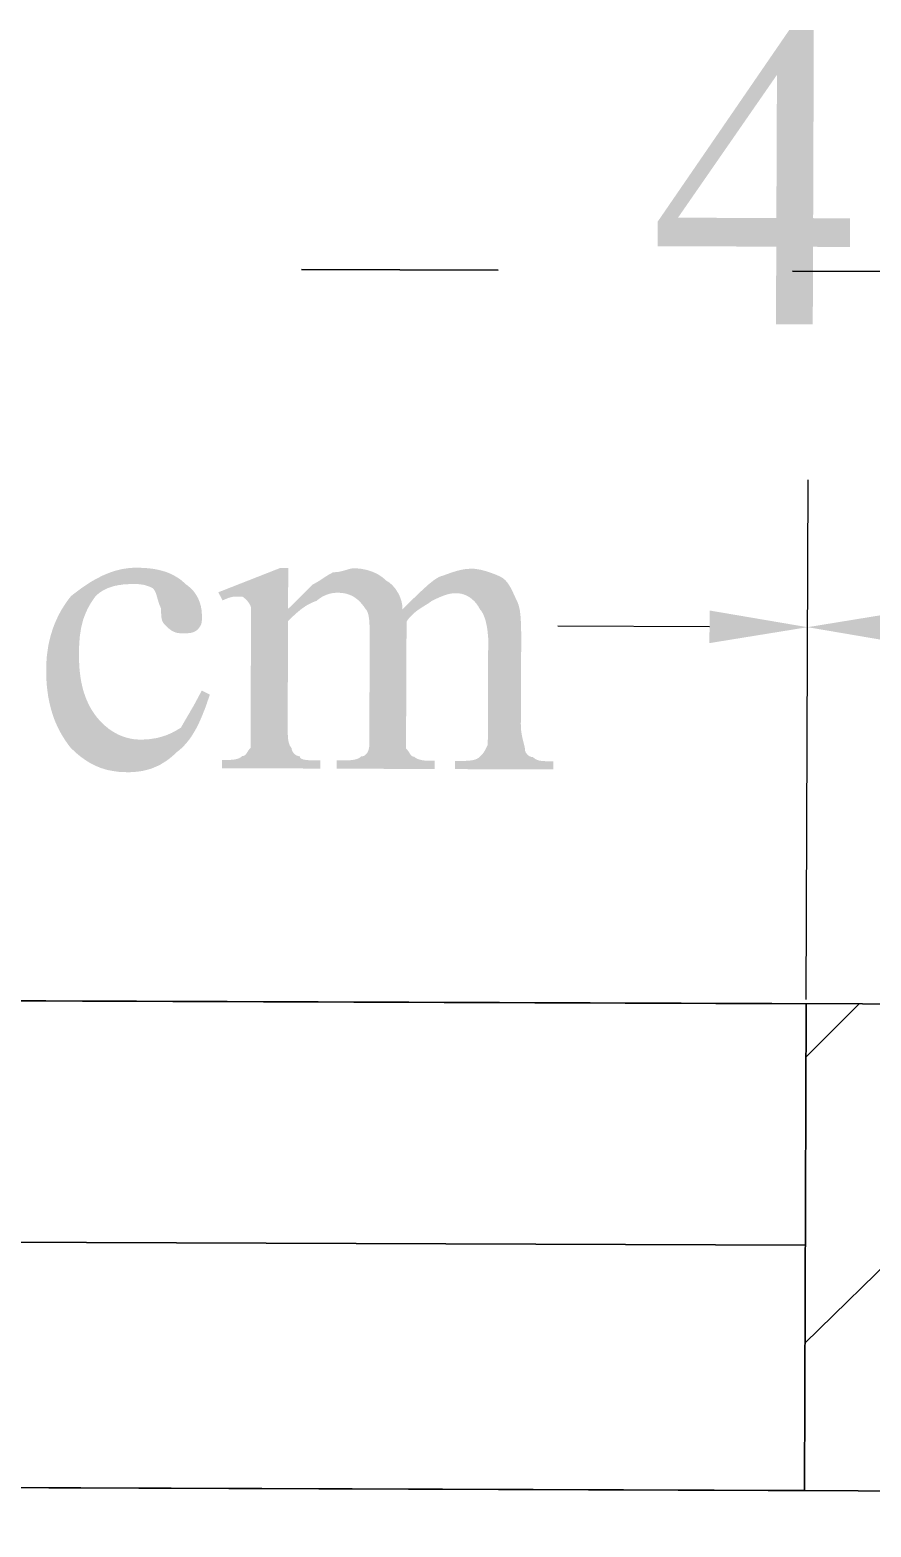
# Model space of a CAD drawing. Header units: millimetres. Extents: x -125 to 146, y -26 to 163.
# Drawn here: x 2.18 to 10.89, y 127.74 to 143.26 of the extents above; entities that cross this region are included whole.
import ezdxf

# ---------------------------------------------------------------- set-up
doc = ezdxf.new("R2010")
doc.units = ezdxf.units.MM
doc.header["$MEASUREMENT"] = 0
doc.layers.get('0').update_dxf_attribs({"color": 255, "linetype": 'CONTINUOUS'})

msp = doc.modelspace()

# ---------------------------------------------------------------- hatches: boundary and pattern name
at = {"true_color": 0x000007}
h = msp.add_hatch(color=7, dxfattribs=at)
h.paths.add_polyline_path([(10.675, 141.304), (10.674, 141.008), (10.293, 141.009), (10.29, 140.205), (9.909, 140.207), (9.912, 141.011), (8.682, 141.015), (8.683, 141.269), (10.047, 143.257), (10.301, 143.256), (10.294, 141.306)])
h.paths.add_polyline_path([(9.913, 141.307), (9.919, 142.791), (8.894, 141.311)])
for points in [[(4.045, 136.368), (4.034, 136.336), (4.023, 136.305), (4.013, 136.274), (4.002, 136.244), (3.991, 136.214), (3.979, 136.185), (3.968, 136.156), (3.956, 136.128), (3.944, 136.101), (3.932, 136.074), (3.919, 136.048), (3.906, 136.022), (3.892, 135.997), (3.878, 135.973), (3.864, 135.95), (3.849, 135.927), (3.833, 135.905), (3.817, 135.884), (3.8, 135.864), (3.782, 135.844), (3.764, 135.825), (3.745, 135.807), (3.725, 135.79), (3.704, 135.774), (3.683, 135.753), (3.661, 135.734), (3.64, 135.716), (3.619, 135.7), (3.598, 135.684), (3.576, 135.67), (3.555, 135.657), (3.534, 135.644), (3.512, 135.633), (3.491, 135.623), (3.469, 135.614), (3.448, 135.605), (3.427, 135.598), (3.405, 135.591), (3.384, 135.586), (3.363, 135.581), (3.341, 135.576), (3.32, 135.573), (3.299, 135.57), (3.277, 135.568), (3.256, 135.566), (3.235, 135.565), (3.214, 135.564), (3.193, 135.564), (3.161, 135.565), (3.131, 135.566), (3.101, 135.568), (3.072, 135.572), (3.044, 135.576), (3.017, 135.581), (2.99, 135.586), (2.964, 135.593), (2.938, 135.601), (2.913, 135.609), (2.889, 135.619), (2.865, 135.629), (2.841, 135.64), (2.818, 135.652), (2.795, 135.665), (2.773, 135.679), (2.751, 135.693), (2.729, 135.709), (2.707, 135.725), (2.686, 135.742), (2.664, 135.76), (2.643, 135.78), (2.622, 135.799), (2.601, 135.82), (2.58, 135.847), (2.561, 135.874), (2.542, 135.902), (2.524, 135.93), (2.507, 135.959), (2.49, 135.988), (2.475, 136.018), (2.461, 136.049), (2.447, 136.08), (2.434, 136.112), (2.423, 136.144), (2.412, 136.177), (2.402, 136.21), (2.393, 136.245), (2.384, 136.28), (2.377, 136.315), (2.37, 136.352), (2.365, 136.389), (2.36, 136.427), (2.356, 136.465), (2.353, 136.505), (2.351, 136.545), (2.35, 136.586), (2.35, 136.628), (2.35, 136.665), (2.352, 136.701), (2.354, 136.737), (2.357, 136.773), (2.362, 136.808), (2.367, 136.842), (2.372, 136.877), (2.379, 136.91), (2.387, 136.944), (2.395, 136.976), (2.405, 137.009), (2.415, 137.041), (2.426, 137.072), (2.438, 137.103), (2.451, 137.134), (2.465, 137.164), (2.479, 137.194), (2.495, 137.223), (2.511, 137.252), (2.529, 137.28), (2.547, 137.308), (2.566, 137.336), (2.586, 137.363), (2.607, 137.389), (2.633, 137.41), (2.66, 137.43), (2.686, 137.45), (2.713, 137.47), (2.74, 137.488), (2.767, 137.506), (2.793, 137.524), (2.82, 137.541), (2.848, 137.557), (2.875, 137.572), (2.903, 137.586), (2.93, 137.6), (2.958, 137.612), (2.986, 137.624), (3.015, 137.635), (3.044, 137.645), (3.073, 137.654), (3.102, 137.661), (3.131, 137.668), (3.161, 137.673), (3.192, 137.678), (3.222, 137.681), (3.254, 137.683), (3.285, 137.683), (3.312, 137.683), (3.338, 137.682), (3.363, 137.681), (3.389, 137.679), (3.413, 137.677), (3.437, 137.674), (3.461, 137.671), (3.484, 137.667), (3.507, 137.662), (3.53, 137.657), (3.552, 137.651), (3.573, 137.645), (3.594, 137.638), (3.615, 137.63), (3.635, 137.622), (3.654, 137.613), (3.673, 137.603), (3.692, 137.592), (3.71, 137.581), (3.728, 137.569), (3.746, 137.556), (3.763, 137.542), (3.779, 137.527), (3.795, 137.512), (3.811, 137.501), (3.825, 137.49), (3.839, 137.478), (3.852, 137.466), (3.864, 137.454), (3.875, 137.441), (3.885, 137.428), (3.895, 137.414), (3.904, 137.401), (3.912, 137.387), (3.92, 137.372), (3.927, 137.358), (3.933, 137.343), (3.939, 137.328), (3.944, 137.313), (3.948, 137.298), (3.952, 137.283), (3.955, 137.267), (3.958, 137.252), (3.96, 137.236), (3.961, 137.22), (3.962, 137.204), (3.963, 137.188), (3.963, 137.173), (3.963, 137.167), (3.963, 137.162), (3.963, 137.157), (3.963, 137.151), (3.963, 137.146), (3.962, 137.141), (3.962, 137.136), (3.961, 137.13), (3.961, 137.125), (3.96, 137.12), (3.959, 137.114), (3.958, 137.109), (3.956, 137.104), (3.955, 137.098), (3.953, 137.093), (3.95, 137.088), (3.948, 137.083), (3.945, 137.077), (3.942, 137.072), (3.938, 137.067), (3.934, 137.062), (3.93, 137.056), (3.925, 137.051), (3.92, 137.046), (3.915, 137.041), (3.91, 137.036), (3.904, 137.032), (3.899, 137.028), (3.893, 137.024), (3.888, 137.021), (3.882, 137.019), (3.876, 137.016), (3.87, 137.014), (3.864, 137.012), (3.858, 137.01), (3.851, 137.009), (3.845, 137.008), (3.838, 137.007), (3.831, 137.006), (3.823, 137.005), (3.815, 137.005), (3.807, 137.004), (3.799, 137.004), (3.79, 137.004), (3.781, 137.004), (3.771, 137.004), (3.761, 137.004), (3.751, 137.004), (3.741, 137.004), (3.731, 137.005), (3.721, 137.006), (3.712, 137.007), (3.703, 137.009), (3.695, 137.011), (3.687, 137.014), (3.679, 137.017), (3.671, 137.02), (3.664, 137.023), (3.657, 137.027), (3.65, 137.031), (3.644, 137.035), (3.638, 137.039), (3.632, 137.044), (3.626, 137.048), (3.62, 137.053), (3.614, 137.058), (3.609, 137.063), (3.603, 137.068), (3.598, 137.073), (3.592, 137.079), (3.587, 137.084), (3.582, 137.089), (3.577, 137.095), (3.572, 137.1), (3.568, 137.105), (3.564, 137.111), (3.561, 137.116), (3.558, 137.122), (3.555, 137.127), (3.552, 137.133), (3.55, 137.139), (3.548, 137.145), (3.547, 137.152), (3.545, 137.158), (3.544, 137.165), (3.543, 137.172), (3.542, 137.179), (3.541, 137.187), (3.541, 137.194), (3.541, 137.203), (3.54, 137.211), (3.54, 137.22), (3.54, 137.229), (3.54, 137.238), (3.54, 137.248), (3.54, 137.259), (3.535, 137.269), (3.531, 137.28), (3.526, 137.29), (3.522, 137.301), (3.519, 137.311), (3.515, 137.322), (3.512, 137.332), (3.509, 137.342), (3.506, 137.352), (3.503, 137.362), (3.501, 137.371), (3.498, 137.381), (3.495, 137.39), (3.493, 137.399), (3.49, 137.407), (3.487, 137.416), (3.484, 137.424), (3.48, 137.432), (3.477, 137.439), (3.473, 137.446), (3.469, 137.453), (3.464, 137.459), (3.459, 137.465), (3.454, 137.471), (3.443, 137.476), (3.433, 137.481), (3.424, 137.485), (3.415, 137.489), (3.406, 137.492), (3.397, 137.495), (3.388, 137.498), (3.38, 137.501), (3.372, 137.503), (3.364, 137.505), (3.356, 137.507), (3.348, 137.508), (3.34, 137.509), (3.332, 137.51), (3.324, 137.511), (3.316, 137.512), (3.308, 137.513), (3.299, 137.513), (3.29, 137.513), (3.281, 137.514), (3.272, 137.514), (3.262, 137.514), (3.253, 137.514), (3.242, 137.514), (3.221, 137.514), (3.201, 137.513), (3.181, 137.512), (3.161, 137.511), (3.142, 137.509), (3.123, 137.506), (3.105, 137.504), (3.087, 137.5), (3.069, 137.497), (3.052, 137.493), (3.036, 137.488), (3.02, 137.483), (3.004, 137.477), (2.989, 137.472), (2.974, 137.465), (2.96, 137.458), (2.946, 137.451), (2.932, 137.444), (2.919, 137.435), (2.907, 137.427), (2.895, 137.418), (2.883, 137.408), (2.872, 137.399), (2.861, 137.388), (2.845, 137.367), (2.831, 137.346), (2.817, 137.325), (2.804, 137.303), (2.792, 137.282), (2.78, 137.26), (2.77, 137.238), (2.76, 137.216), (2.751, 137.194), (2.742, 137.171), (2.734, 137.148), (2.727, 137.124), (2.721, 137.1), (2.715, 137.076), (2.71, 137.051), (2.706, 137.025), (2.702, 136.999), (2.698, 136.972), (2.696, 136.945), (2.693, 136.917), (2.692, 136.888), (2.69, 136.858), (2.689, 136.828), (2.689, 136.796), (2.689, 136.765), (2.69, 136.734), (2.691, 136.703), (2.692, 136.673), (2.694, 136.643), (2.697, 136.614), (2.7, 136.585), (2.704, 136.556), (2.708, 136.528), (2.713, 136.501), (2.719, 136.473), (2.725, 136.447), (2.732, 136.42), (2.739, 136.394), (2.748, 136.369), (2.756, 136.344), (2.766, 136.319), (2.777, 136.295), (2.788, 136.271), (2.8, 136.247), (2.813, 136.224), (2.826, 136.202), (2.841, 136.18), (2.856, 136.158), (2.872, 136.137), (2.889, 136.117), (2.905, 136.098), (2.923, 136.08), (2.94, 136.063), (2.958, 136.046), (2.977, 136.031), (2.995, 136.016), (3.014, 136.003), (3.033, 135.99), (3.053, 135.978), (3.072, 135.967), (3.092, 135.956), (3.112, 135.947), (3.133, 135.939), (3.153, 135.931), (3.174, 135.924), (3.195, 135.919), (3.215, 135.914), (3.236, 135.91), (3.257, 135.906), (3.279, 135.904), (3.3, 135.903), (3.321, 135.902), (3.342, 135.902), (3.363, 135.903), (3.383, 135.904), (3.403, 135.905), (3.423, 135.907), (3.442, 135.91), (3.461, 135.913), (3.48, 135.916), (3.498, 135.919), (3.516, 135.924), (3.533, 135.928), (3.551, 135.933), (3.568, 135.939), (3.585, 135.944), (3.602, 135.951), (3.618, 135.958), (3.635, 135.965), (3.651, 135.972), (3.667, 135.981), (3.683, 135.989), (3.699, 135.998), (3.715, 136.008), (3.731, 136.017), (3.747, 136.028), (3.753, 136.038), (3.759, 136.05), (3.765, 136.061), (3.772, 136.073), (3.779, 136.086), (3.787, 136.099), (3.794, 136.112), (3.803, 136.126), (3.811, 136.141), (3.82, 136.155), (3.829, 136.171), (3.838, 136.186), (3.847, 136.203), (3.857, 136.219), (3.867, 136.236), (3.877, 136.254), (3.887, 136.272), (3.897, 136.29), (3.907, 136.309), (3.918, 136.328), (3.928, 136.348), (3.939, 136.369), (3.95, 136.389), (3.96, 136.411)], [(4.855, 137.257), (4.871, 137.272), (4.886, 137.287), (4.901, 137.302), (4.915, 137.316), (4.929, 137.33), (4.943, 137.344), (4.956, 137.357), (4.968, 137.369), (4.981, 137.381), (4.992, 137.393), (5.004, 137.404), (5.014, 137.415), (5.025, 137.425), (5.035, 137.435), (5.044, 137.444), (5.053, 137.453), (5.062, 137.462), (5.07, 137.47), (5.078, 137.478), (5.085, 137.485), (5.092, 137.492), (5.099, 137.498), (5.105, 137.504), (5.11, 137.51), (5.12, 137.515), (5.13, 137.52), (5.14, 137.525), (5.149, 137.531), (5.158, 137.536), (5.167, 137.541), (5.176, 137.546), (5.184, 137.552), (5.192, 137.557), (5.2, 137.562), (5.208, 137.567), (5.216, 137.573), (5.224, 137.578), (5.232, 137.583), (5.24, 137.589), (5.248, 137.594), (5.257, 137.599), (5.265, 137.604), (5.274, 137.61), (5.283, 137.615), (5.292, 137.62), (5.302, 137.625), (5.312, 137.631), (5.322, 137.636), (5.333, 137.636), (5.343, 137.637), (5.354, 137.638), (5.364, 137.639), (5.375, 137.64), (5.385, 137.642), (5.395, 137.644), (5.405, 137.646), (5.415, 137.649), (5.425, 137.651), (5.435, 137.654), (5.444, 137.657), (5.453, 137.659), (5.462, 137.662), (5.471, 137.664), (5.479, 137.667), (5.487, 137.669), (5.495, 137.671), (5.502, 137.673), (5.51, 137.674), (5.516, 137.676), (5.523, 137.677), (5.529, 137.677), (5.534, 137.677), (5.55, 137.677), (5.566, 137.676), (5.582, 137.675), (5.597, 137.674), (5.613, 137.672), (5.629, 137.669), (5.644, 137.666), (5.659, 137.663), (5.675, 137.659), (5.69, 137.655), (5.705, 137.65), (5.719, 137.645), (5.734, 137.639), (5.748, 137.633), (5.762, 137.627), (5.775, 137.62), (5.789, 137.613), (5.802, 137.605), (5.814, 137.597), (5.827, 137.588), (5.839, 137.579), (5.85, 137.569), (5.861, 137.56), (5.872, 137.549), (5.883, 137.543), (5.893, 137.537), (5.904, 137.529), (5.914, 137.521), (5.924, 137.512), (5.934, 137.503), (5.944, 137.492), (5.954, 137.481), (5.963, 137.47), (5.972, 137.458), (5.98, 137.445), (5.988, 137.432), (5.996, 137.419), (6.003, 137.405), (6.01, 137.391), (6.016, 137.376), (6.021, 137.361), (6.026, 137.346), (6.031, 137.331), (6.034, 137.315), (6.037, 137.3), (6.039, 137.284), (6.04, 137.268), (6.04, 137.252), (6.062, 137.273), (6.082, 137.293), (6.102, 137.313), (6.122, 137.333), (6.141, 137.352), (6.16, 137.37), (6.178, 137.388), (6.196, 137.405), (6.214, 137.422), (6.231, 137.438), (6.247, 137.453), (6.264, 137.468), (6.279, 137.482), (6.295, 137.496), (6.309, 137.509), (6.324, 137.521), (6.338, 137.532), (6.351, 137.543), (6.364, 137.553), (6.377, 137.562), (6.389, 137.57), (6.401, 137.577), (6.412, 137.584), (6.423, 137.589), (6.438, 137.595), (6.454, 137.6), (6.469, 137.605), (6.483, 137.61), (6.497, 137.615), (6.511, 137.62), (6.525, 137.625), (6.539, 137.63), (6.552, 137.634), (6.566, 137.639), (6.579, 137.643), (6.592, 137.647), (6.606, 137.651), (6.619, 137.654), (6.632, 137.658), (6.646, 137.661), (6.659, 137.663), (6.673, 137.666), (6.687, 137.668), (6.701, 137.67), (6.716, 137.671), (6.731, 137.672), (6.746, 137.673), (6.762, 137.673), (6.773, 137.673), (6.784, 137.672), (6.795, 137.671), (6.807, 137.669), (6.82, 137.667), (6.832, 137.665), (6.845, 137.663), (6.858, 137.66), (6.871, 137.657), (6.884, 137.653), (6.898, 137.65), (6.911, 137.646), (6.924, 137.642), (6.938, 137.637), (6.951, 137.633), (6.964, 137.628), (6.977, 137.623), (6.99, 137.618), (7.003, 137.613), (7.015, 137.608), (7.027, 137.603), (7.038, 137.598), (7.05, 137.592), (7.06, 137.587), (7.071, 137.581), (7.081, 137.575), (7.09, 137.567), (7.099, 137.559), (7.108, 137.551), (7.116, 137.541), (7.125, 137.531), (7.132, 137.521), (7.14, 137.51), (7.147, 137.499), (7.154, 137.487), (7.161, 137.476), (7.167, 137.464), (7.173, 137.451), (7.179, 137.439), (7.185, 137.427), (7.191, 137.414), (7.197, 137.402), (7.202, 137.39), (7.208, 137.378), (7.213, 137.366), (7.218, 137.354), (7.224, 137.343), (7.229, 137.332), (7.234, 137.321), (7.238, 137.31), (7.243, 137.297), (7.246, 137.283), (7.25, 137.269), (7.253, 137.254), (7.256, 137.239), (7.258, 137.223), (7.26, 137.206), (7.262, 137.189), (7.264, 137.171), (7.265, 137.152), (7.266, 137.134), (7.267, 137.115), (7.268, 137.095), (7.269, 137.075), (7.269, 137.055), (7.269, 137.035), (7.27, 137.014), (7.27, 136.993), (7.27, 136.972), (7.27, 136.951), (7.27, 136.93), (7.27, 136.909), (7.266, 136.06), (7.267, 136.044), (7.267, 136.029), (7.268, 136.014), (7.269, 136), (7.271, 135.986), (7.273, 135.972), (7.275, 135.959), (7.277, 135.947), (7.279, 135.935), (7.282, 135.923), (7.284, 135.912), (7.287, 135.901), (7.29, 135.89), (7.292, 135.881), (7.295, 135.871), (7.297, 135.862), (7.299, 135.853), (7.301, 135.845), (7.303, 135.837), (7.305, 135.83), (7.306, 135.823), (7.307, 135.817), (7.308, 135.811), (7.308, 135.805), (7.308, 135.8), (7.309, 135.795), (7.31, 135.79), (7.311, 135.785), (7.313, 135.779), (7.315, 135.774), (7.317, 135.769), (7.32, 135.765), (7.323, 135.76), (7.327, 135.756), (7.33, 135.751), (7.334, 135.747), (7.338, 135.743), (7.342, 135.74), (7.347, 135.736), (7.351, 135.733), (7.356, 135.73), (7.361, 135.728), (7.366, 135.726), (7.371, 135.724), (7.376, 135.722), (7.382, 135.721), (7.387, 135.721), (7.392, 135.721), (7.397, 135.715), (7.403, 135.711), (7.408, 135.706), (7.414, 135.703), (7.419, 135.699), (7.425, 135.696), (7.431, 135.693), (7.438, 135.691), (7.444, 135.688), (7.451, 135.686), (7.458, 135.685), (7.466, 135.683), (7.474, 135.682), (7.483, 135.681), (7.492, 135.68), (7.502, 135.679), (7.512, 135.679), (7.523, 135.678), (7.535, 135.678), (7.547, 135.678), (7.56, 135.678), (7.574, 135.678), (7.588, 135.677), (7.604, 135.677), (7.603, 135.593), (6.585, 135.596), (6.585, 135.681), (6.627, 135.681), (6.638, 135.681), (6.648, 135.681), (6.659, 135.681), (6.669, 135.681), (6.68, 135.681), (6.69, 135.681), (6.7, 135.682), (6.71, 135.682), (6.72, 135.683), (6.73, 135.684), (6.74, 135.685), (6.749, 135.686), (6.758, 135.687), (6.767, 135.689), (6.776, 135.691), (6.784, 135.693), (6.792, 135.695), (6.8, 135.698), (6.808, 135.701), (6.815, 135.705), (6.821, 135.709), (6.828, 135.713), (6.834, 135.718), (6.839, 135.723), (6.844, 135.728), (6.849, 135.732), (6.853, 135.737), (6.857, 135.741), (6.861, 135.745), (6.864, 135.748), (6.868, 135.752), (6.871, 135.755), (6.874, 135.759), (6.876, 135.762), (6.879, 135.766), (6.882, 135.77), (6.884, 135.774), (6.887, 135.778), (6.89, 135.783), (6.893, 135.788), (6.896, 135.794), (6.899, 135.8), (6.902, 135.806), (6.906, 135.813), (6.91, 135.821), (6.914, 135.83), (6.919, 135.839), (6.924, 135.849), (6.924, 135.85), (6.924, 135.851), (6.924, 135.853), (6.924, 135.856), (6.924, 135.86), (6.924, 135.864), (6.924, 135.87), (6.924, 135.876), (6.924, 135.883), (6.924, 135.89), (6.924, 135.899), (6.925, 135.907), (6.925, 135.917), (6.925, 135.927), (6.925, 135.938), (6.925, 135.95), (6.925, 135.962), (6.925, 135.974), (6.925, 135.987), (6.925, 136.001), (6.925, 136.015), (6.925, 136.03), (6.925, 136.045), (6.925, 136.061), (6.928, 136.91), (6.928, 136.931), (6.928, 136.952), (6.927, 136.972), (6.925, 136.991), (6.923, 137.01), (6.921, 137.029), (6.919, 137.047), (6.916, 137.064), (6.913, 137.081), (6.91, 137.097), (6.906, 137.112), (6.903, 137.127), (6.899, 137.142), (6.894, 137.155), (6.89, 137.168), (6.885, 137.18), (6.881, 137.191), (6.876, 137.202), (6.871, 137.212), (6.866, 137.221), (6.861, 137.229), (6.855, 137.237), (6.85, 137.243), (6.845, 137.249), (6.839, 137.26), (6.833, 137.27), (6.827, 137.281), (6.82, 137.291), (6.813, 137.301), (6.805, 137.312), (6.797, 137.321), (6.789, 137.331), (6.78, 137.34), (6.77, 137.349), (6.76, 137.358), (6.75, 137.366), (6.739, 137.374), (6.728, 137.381), (6.716, 137.388), (6.704, 137.394), (6.692, 137.4), (6.679, 137.405), (6.665, 137.409), (6.651, 137.413), (6.637, 137.415), (6.622, 137.418), (6.607, 137.419), (6.591, 137.419), (6.581, 137.419), (6.57, 137.419), (6.56, 137.418), (6.549, 137.416), (6.539, 137.415), (6.528, 137.412), (6.517, 137.41), (6.507, 137.407), (6.496, 137.404), (6.486, 137.401), (6.475, 137.397), (6.464, 137.393), (6.454, 137.389), (6.443, 137.385), (6.433, 137.381), (6.422, 137.376), (6.411, 137.371), (6.401, 137.367), (6.39, 137.362), (6.38, 137.357), (6.369, 137.351), (6.358, 137.346), (6.348, 137.341), (6.337, 137.336), (6.331, 137.33), (6.325, 137.325), (6.317, 137.32), (6.309, 137.314), (6.301, 137.309), (6.291, 137.303), (6.281, 137.297), (6.271, 137.291), (6.26, 137.284), (6.249, 137.277), (6.238, 137.27), (6.226, 137.262), (6.214, 137.254), (6.201, 137.245), (6.189, 137.236), (6.177, 137.227), (6.164, 137.216), (6.152, 137.205), (6.14, 137.194), (6.128, 137.182), (6.116, 137.169), (6.104, 137.155), (6.093, 137.14), (6.082, 137.125), (6.082, 136.998), (6.078, 136.064), (6.078, 136.043), (6.078, 136.023), (6.078, 136.005), (6.078, 135.986), (6.078, 135.969), (6.078, 135.953), (6.078, 135.937), (6.078, 135.923), (6.078, 135.909), (6.078, 135.896), (6.078, 135.885), (6.078, 135.874), (6.078, 135.863), (6.078, 135.854), (6.078, 135.846), (6.078, 135.838), (6.078, 135.832), (6.078, 135.826), (6.078, 135.821), (6.078, 135.817), (6.077, 135.814), (6.077, 135.812), (6.077, 135.81), (6.077, 135.81), (6.083, 135.805), (6.087, 135.799), (6.091, 135.794), (6.095, 135.789), (6.099, 135.784), (6.103, 135.779), (6.106, 135.774), (6.109, 135.769), (6.112, 135.765), (6.114, 135.76), (6.117, 135.756), (6.12, 135.752), (6.122, 135.748), (6.125, 135.744), (6.128, 135.741), (6.131, 135.738), (6.134, 135.735), (6.137, 135.732), (6.14, 135.73), (6.144, 135.728), (6.148, 135.727), (6.152, 135.726), (6.157, 135.725), (6.162, 135.725), (6.167, 135.72), (6.173, 135.715), (6.18, 135.711), (6.186, 135.707), (6.193, 135.704), (6.201, 135.7), (6.209, 135.698), (6.217, 135.695), (6.225, 135.693), (6.234, 135.691), (6.243, 135.689), (6.252, 135.688), (6.261, 135.686), (6.271, 135.685), (6.28, 135.685), (6.29, 135.684), (6.3, 135.683), (6.311, 135.683), (6.321, 135.683), (6.331, 135.682), (6.342, 135.682), (6.352, 135.682), (6.363, 135.682), (6.373, 135.682), (6.373, 135.597), (5.357, 135.601), (5.357, 135.686), (5.373, 135.686), (5.388, 135.686), (5.403, 135.686), (5.417, 135.686), (5.431, 135.686), (5.445, 135.686), (5.458, 135.686), (5.47, 135.687), (5.482, 135.687), (5.494, 135.688), (5.505, 135.689), (5.516, 135.69), (5.526, 135.692), (5.536, 135.693), (5.546, 135.695), (5.555, 135.698), (5.564, 135.7), (5.572, 135.703), (5.579, 135.706), (5.587, 135.709), (5.594, 135.713), (5.6, 135.717), (5.606, 135.722), (5.612, 135.727), (5.617, 135.727), (5.622, 135.728), (5.627, 135.729), (5.632, 135.731), (5.638, 135.733), (5.643, 135.735), (5.648, 135.738), (5.652, 135.741), (5.657, 135.745), (5.661, 135.749), (5.666, 135.754), (5.67, 135.759), (5.674, 135.764), (5.677, 135.77), (5.681, 135.776), (5.684, 135.783), (5.687, 135.791), (5.689, 135.798), (5.691, 135.806), (5.693, 135.815), (5.695, 135.824), (5.696, 135.834), (5.696, 135.843), (5.697, 135.854), (5.697, 135.854), (5.697, 135.856), (5.697, 135.858), (5.697, 135.861), (5.697, 135.864), (5.697, 135.869), (5.697, 135.874), (5.697, 135.88), (5.697, 135.887), (5.697, 135.895), (5.697, 135.903), (5.697, 135.912), (5.697, 135.922), (5.697, 135.932), (5.697, 135.943), (5.697, 135.954), (5.697, 135.966), (5.697, 135.979), (5.697, 135.992), (5.697, 136.006), (5.697, 136.02), (5.697, 136.035), (5.697, 136.05), (5.697, 136.065), (5.701, 136.915), (5.701, 136.936), (5.701, 136.956), (5.701, 136.976), (5.701, 136.996), (5.701, 137.015), (5.7, 137.033), (5.7, 137.051), (5.7, 137.068), (5.699, 137.085), (5.698, 137.101), (5.697, 137.117), (5.696, 137.132), (5.695, 137.146), (5.693, 137.16), (5.691, 137.172), (5.689, 137.184), (5.687, 137.196), (5.684, 137.207), (5.681, 137.216), (5.677, 137.225), (5.673, 137.234), (5.669, 137.241), (5.665, 137.248), (5.659, 137.254), (5.649, 137.269), (5.638, 137.284), (5.628, 137.297), (5.617, 137.31), (5.606, 137.323), (5.596, 137.334), (5.585, 137.344), (5.574, 137.354), (5.562, 137.363), (5.551, 137.372), (5.539, 137.379), (5.528, 137.386), (5.516, 137.393), (5.503, 137.398), (5.491, 137.403), (5.478, 137.408), (5.465, 137.412), (5.452, 137.415), (5.438, 137.418), (5.424, 137.42), (5.41, 137.422), (5.395, 137.423), (5.379, 137.424), (5.364, 137.424), (5.353, 137.424), (5.343, 137.423), (5.332, 137.422), (5.322, 137.421), (5.311, 137.419), (5.301, 137.417), (5.291, 137.415), (5.281, 137.412), (5.271, 137.409), (5.261, 137.405), (5.251, 137.402), (5.242, 137.398), (5.233, 137.394), (5.224, 137.39), (5.215, 137.385), (5.207, 137.381), (5.199, 137.376), (5.191, 137.371), (5.183, 137.366), (5.176, 137.361), (5.17, 137.356), (5.163, 137.351), (5.157, 137.345), (5.152, 137.34), (5.136, 137.335), (5.121, 137.329), (5.106, 137.323), (5.092, 137.316), (5.077, 137.309), (5.064, 137.301), (5.05, 137.294), (5.037, 137.286), (5.024, 137.277), (5.012, 137.269), (4.999, 137.26), (4.987, 137.251), (4.976, 137.241), (4.964, 137.232), (4.953, 137.222), (4.941, 137.212), (4.93, 137.202), (4.919, 137.192), (4.908, 137.182), (4.897, 137.172), (4.887, 137.161), (4.876, 137.151), (4.865, 137.14), (4.855, 137.13), (4.851, 136.069), (4.851, 136.053), (4.851, 136.038), (4.851, 136.023), (4.851, 136.009), (4.851, 135.995), (4.851, 135.981), (4.851, 135.968), (4.852, 135.956), (4.853, 135.944), (4.853, 135.932), (4.854, 135.921), (4.855, 135.91), (4.857, 135.899), (4.859, 135.89), (4.86, 135.88), (4.863, 135.871), (4.865, 135.862), (4.868, 135.854), (4.871, 135.846), (4.874, 135.839), (4.878, 135.832), (4.882, 135.826), (4.887, 135.82), (4.892, 135.814), (4.892, 135.809), (4.893, 135.804), (4.894, 135.799), (4.895, 135.793), (4.897, 135.788), (4.899, 135.783), (4.902, 135.778), (4.905, 135.774), (4.908, 135.769), (4.911, 135.765), (4.915, 135.76), (4.918, 135.756), (4.922, 135.752), (4.927, 135.749), (4.931, 135.745), (4.936, 135.742), (4.941, 135.739), (4.945, 135.737), (4.95, 135.735), (4.956, 135.733), (4.961, 135.731), (4.966, 135.73), (4.971, 135.73), (4.977, 135.729), (4.977, 135.724), (4.978, 135.72), (4.98, 135.715), (4.983, 135.712), (4.987, 135.708), (4.992, 135.705), (4.997, 135.702), (5.003, 135.7), (5.01, 135.697), (5.017, 135.695), (5.026, 135.694), (5.035, 135.692), (5.044, 135.691), (5.054, 135.69), (5.065, 135.689), (5.077, 135.688), (5.089, 135.688), (5.101, 135.687), (5.115, 135.687), (5.128, 135.687), (5.142, 135.687), (5.157, 135.686), (5.172, 135.686), (5.188, 135.686), (5.188, 135.602), (4.169, 135.605), (4.169, 135.69), (4.18, 135.69), (4.191, 135.69), (4.201, 135.69), (4.212, 135.69), (4.222, 135.69), (4.232, 135.691), (4.242, 135.691), (4.252, 135.691), (4.262, 135.692), (4.272, 135.693), (4.282, 135.694), (4.291, 135.695), (4.3, 135.696), (4.309, 135.698), (4.318, 135.7), (4.326, 135.702), (4.334, 135.705), (4.342, 135.707), (4.35, 135.71), (4.357, 135.714), (4.363, 135.718), (4.37, 135.722), (4.376, 135.727), (4.381, 135.732), (4.386, 135.732), (4.391, 135.732), (4.395, 135.733), (4.399, 135.735), (4.403, 135.737), (4.406, 135.739), (4.41, 135.741), (4.413, 135.744), (4.415, 135.747), (4.418, 135.75), (4.421, 135.754), (4.424, 135.758), (4.426, 135.762), (4.429, 135.766), (4.432, 135.771), (4.435, 135.775), (4.438, 135.78), (4.441, 135.785), (4.444, 135.79), (4.448, 135.795), (4.452, 135.8), (4.456, 135.805), (4.461, 135.811), (4.466, 135.816), (4.466, 135.822), (4.466, 135.827), (4.466, 135.834), (4.466, 135.841), (4.466, 135.848), (4.466, 135.856), (4.466, 135.864), (4.466, 135.872), (4.466, 135.881), (4.466, 135.891), (4.467, 135.901), (4.467, 135.911), (4.467, 135.922), (4.467, 135.933), (4.467, 135.945), (4.467, 135.957), (4.467, 135.97), (4.467, 135.983), (4.467, 135.996), (4.467, 136.01), (4.467, 136.024), (4.467, 136.039), (4.467, 136.054), (4.467, 136.07), (4.47, 136.832), (4.47, 136.858), (4.47, 136.884), (4.47, 136.908), (4.47, 136.932), (4.47, 136.955), (4.47, 136.977), (4.471, 136.998), (4.471, 137.019), (4.471, 137.039), (4.471, 137.058), (4.471, 137.076), (4.471, 137.094), (4.471, 137.111), (4.471, 137.127), (4.471, 137.142), (4.471, 137.158), (4.471, 137.172), (4.471, 137.186), (4.471, 137.199), (4.471, 137.212), (4.471, 137.224), (4.471, 137.236), (4.471, 137.247), (4.472, 137.258), (4.471, 137.263), (4.471, 137.269), (4.47, 137.274), (4.468, 137.279), (4.467, 137.284), (4.465, 137.289), (4.463, 137.294), (4.461, 137.299), (4.458, 137.303), (4.456, 137.308), (4.453, 137.312), (4.451, 137.316), (4.448, 137.32), (4.445, 137.324), (4.443, 137.327), (4.44, 137.33), (4.438, 137.333), (4.436, 137.335), (4.434, 137.338), (4.433, 137.339), (4.431, 137.341), (4.43, 137.342), (4.43, 137.343), (4.43, 137.343), (4.424, 137.348), (4.42, 137.353), (4.415, 137.357), (4.412, 137.361), (4.408, 137.364), (4.404, 137.367), (4.401, 137.37), (4.398, 137.373), (4.395, 137.375), (4.393, 137.377), (4.39, 137.379), (4.387, 137.38), (4.385, 137.381), (4.382, 137.382), (4.379, 137.383), (4.376, 137.384), (4.373, 137.384), (4.37, 137.385), (4.367, 137.385), (4.363, 137.385), (4.359, 137.385), (4.355, 137.385), (4.35, 137.385), (4.345, 137.385), (4.34, 137.385), (4.334, 137.385), (4.329, 137.385), (4.324, 137.385), (4.318, 137.385), (4.313, 137.385), (4.307, 137.385), (4.301, 137.384), (4.295, 137.383), (4.289, 137.383), (4.283, 137.382), (4.276, 137.38), (4.269, 137.379), (4.262, 137.377), (4.255, 137.375), (4.248, 137.373), (4.24, 137.371), (4.232, 137.368), (4.223, 137.365), (4.215, 137.361), (4.205, 137.358), (4.196, 137.353), (4.186, 137.349), (4.176, 137.344), (4.133, 137.429), (4.772, 137.68), (4.857, 137.68)], [(9.221, 137.24), (9.22, 136.902), (10.236, 137.067)], [(11.253, 137.233), (11.251, 136.894), (10.236, 137.067)]]:
    msp.add_hatch(color=7, dxfattribs=at).paths.add_polyline_path(points)

# ---------------------------------------------------------------- linework, layer by layer
at = {"color": 30, "linetype": 'Continuous', "lineweight": 30, "true_color": 0x00001e}
for p, q in [((4.995, 140.775), (7.03, 140.767)), ((10.08, 140.756), (12.073, 140.749))]:
    msp.add_line(p, q, dxfattribs=at)
at = {"color": 7, "linetype": 'Continuous', "lineweight": 25, "true_color": 0x000007}
for p, q in [((10.222, 133.207), (10.242, 138.594)), ((10.222, 133.207), (10.242, 138.594)), ((9.22, 137.071), (7.651, 137.077))]:
    msp.add_line(p, q, dxfattribs=at)
at = {"color": 7, "linetype": 'Continuous', "lineweight": 30, "true_color": 0x000007}
for p, q in [((10.209, 129.646), (13.783, 133.152)), ((10.22, 132.614), (10.772, 133.163))]:
    msp.add_line(p, q, dxfattribs=at)
at = {"color": 5, "linetype": 'Continuous', "lineweight": 30, "true_color": 0x000005}
msp.add_line((-6.657, 130.727), (10.212, 130.664), dxfattribs=at)
at = {"color": 7, "linetype": 'Continuous', "lineweight": 30, "true_color": 0x000007}
msp.add_lwpolyline([(-22.1, 57.425), (-21.838, 128.238), (48.94, 127.976), (48.679, 57.163), (3.202, 57.332), (3.184, 52.286), (53.748, 52.099), (54.047, 133.003), (-92.6, 133.545), (-92.899, 52.641), (-52.466, 52.492), (-52.447, 57.537), (-87.838, 57.668), (-87.576, 128.481)], dxfattribs=at)
at = {"color": 5, "linetype": 'Continuous', "lineweight": 30, "true_color": 0x000005}
msp.add_lwpolyline([(-6.667, 128.182), (10.203, 128.119), (10.222, 133.165), (-6.648, 133.227)], close=True, dxfattribs=at)

doc.saveas('drawing.dxf')
